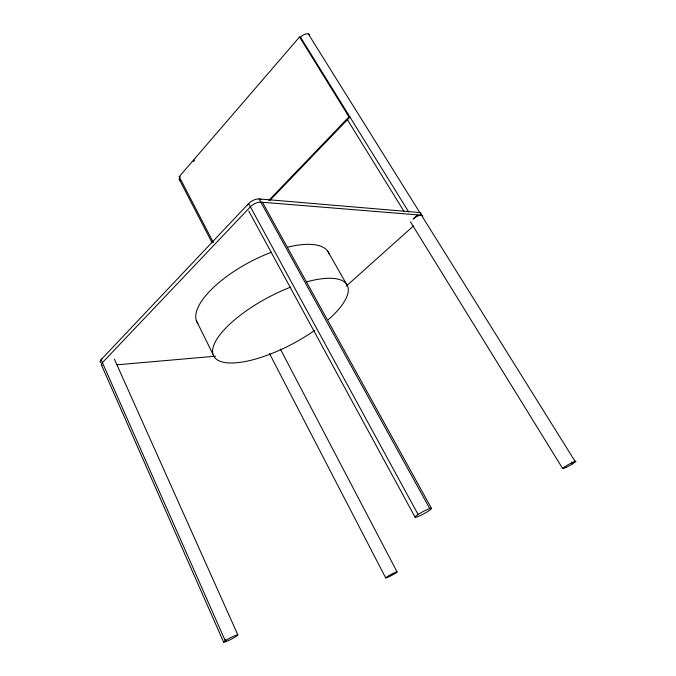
<?xml version="1.0" encoding="UTF-8"?>
<svg xmlns="http://www.w3.org/2000/svg" width="676" height="676" viewBox="0 0 676 676"><rect width="100%" height="100%" fill="white"/><g stroke="black" fill="none" stroke-linecap="round" stroke-linejoin="round"><path stroke-width="1.01" d="M213.312 242.456L179.208 176.689L299.553 36.969L300.541 37.248L408.693 211.926M193.311 161.598L194.688 160.001M268.862 200.316L349.002 116.889L349.965 117.075L269.851 200.4M417.709 214.892L413.104 219.049A6.777 2.45 -31.8 0 1 419.652 215.399A6.777 2.45 -31.8 0 1 422.703 216.616M346.137 286.227L413.484 225.919M116.99 364.82L215.517 356.201M421.435 215.196L260.801 202.124A8.146 3.693 -28.9 0 0 250.374 206.814L102.414 362.649A7.106 2.687 -23.8 0 0 102.11 365.665M247.56 204.938A8.137 3.718 -28.9 0 1 259.035 198.921L419.788 212.551M179.208 176.689L180.213 176.791A5.442 2.78 -27.3 0 0 180.272 180.45M347.109 113.83L348.081 114.024M308.298 33.935L575.082 461.336M571.448 462.046L572.564 463.837M299.553 36.969L349.002 116.889M347.388 119.644L403.851 211.149M410.493 221.905L562.669 468.536M327.792 251.278L346.509 284.123M262.668 202.614L431.432 508.301M259.035 198.921L429.742 508.563M418.089 514.487L248.616 203.594L101.104 359.683L225.235 640.721M248.751 211.005L415.132 517.267M280.261 348.909L397.108 571.972A6.49 0.558 -27.9 0 1 388.117 577.152A6.49 0.558 -27.9 0 1 388.945 575.631A6.49 0.558 -27.9 0 1 397.108 571.972M179.258 179.377L212.129 242.836M269.487 353.565L385.666 577.87M196.234 320.323L212.965 354.292M114.388 359.142L237.851 634.891M225.353 639.58L226.206 641.507M101.527 365.167L223.638 642.183M260.302 199.217A8.137 3.718 -28.9 0 1 261.139 199.843M300.541 37.248A6.194 3.448 -34.7 0 1 305.814 33.977A6.194 3.448 -34.7 0 1 309.735 35.084M418.672 212.61A6.768 2.467 -31.8 0 1 420.692 214.892M100.808 362.708A7.098 2.704 -23.8 0 1 102.22 358.694M197.924 323.66A74.428 28.477 -28 0 1 271.482 252.249M287.689 247.188A74.428 28.477 -28 0 1 329.102 253.754M306.287 281.943A75.568 26.22 -28 0 1 328.325 319.672M314.391 330.556A75.568 26.22 -28 0 1 213.717 356.108A75.568 26.22 -28 0 1 290.824 287.072M226.13 641.532A7.994 0.803 -26.9 0 0 237.766 635.17A7.994 0.803 -26.9 0 0 228.319 638.896A7.994 0.803 -26.9 0 0 226.13 641.532M565.913 467.471A7.571 0.727 -29 0 0 575.935 461.285A7.571 0.727 -29 0 0 566.049 465.958A7.571 0.727 -29 0 0 565.913 467.471M418.326 516.43A9.337 1.158 -28.2 0 0 431.457 508.622A9.337 1.158 -28.2 0 0 420.033 513.278A9.337 1.158 -28.2 0 0 418.326 516.43"/></g></svg>
